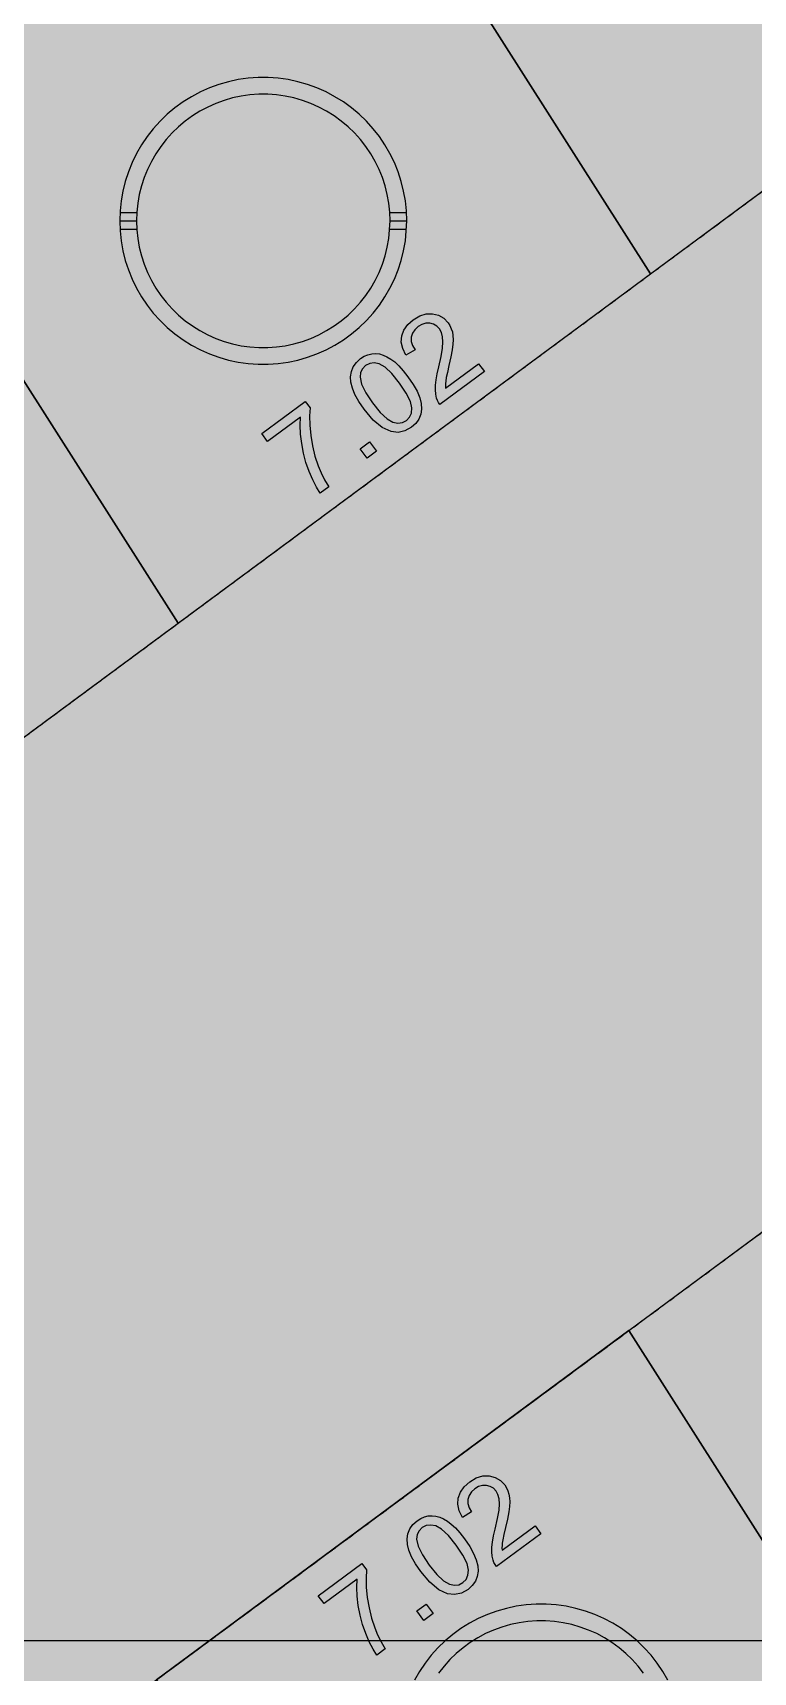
# Model space of a CAD drawing. Extents: x -5280327 to 29700, y -3925683 to 5564800.
# Drawn here: x 19787 to 20124, y 6133 to 6901 of the extents above; entities that cross this region are included whole.
import ezdxf

# ---------------------------------------------------------------- set-up
doc = ezdxf.new("R2010")
doc.units = 0
for name, pattern in [('3', [2.965117, 2.372094, -0.593023]), ('4', [2.97766, 2.382128, -0.595532]), ('6', [2640.874023, 1320.437012, -1320.437012])]:
    doc.linetypes.add(name, pattern=pattern)
doc.layers.get('0').update_dxf_attribs({"linetype": 'CONTINUOUS'})
for name, color, linetype in [('31_PREDIOS_TOTAL', 7, 'CONTINUOUS'), ('CIRCULO', 7, 'CONTINUOUS'), ('LOTES', 7, 'CONTINUOUS'), ('PERIMETRO', 7, 'CONTINUOUS')]:
    doc.layers.add(name, color=color, linetype=linetype)

msp = doc.modelspace()

# ---------------------------------------------------------------- linework, layer by layer
at = {"color": 7, "linetype": '6', "const_width": 10343.08}
msp.add_lwpolyline([(0, 29405.62), (24528.32, 0)], dxfattribs=at)
msp.add_lwpolyline([(0, 29405.62), (24528.32, 0)], dxfattribs=at)
at = {"color": 7}
msp.add_lwpolyline([(19372.52, 7892.44), (20075.83, 6787.92), (20328.35, 6974.7), (19601.06, 8116.87)], dxfattribs=at)
for points in [[(20075.83, 6787.92, 66061.73), (20959.63, 7441.67, 66061.73)], [(17635.32, 4495.49, 66061.73), (18499.52, 3138.29, 66061.73), (20519.62, 4766.99, 66061.73), (21709, 6264.81, 66061.73), (21170.51, 7110.5, 66061.73), (17635.32, 4495.49, 66061.73)]]:
    msp.add_polyline3d(points, dxfattribs=at)
at = {"layer": '31_PREDIOS_TOTAL', "color": 7}
for points in [[(19995.4, 6745.91, 33030.86), (19998.15, 6742.2, 33030.86), (19977.33, 6726.8, 33030.86), (19977.33, 6726.8, 33030.86), (19976.69, 6727.74, 33030.86), (19976.17, 6728.75, 33030.86), (19975.8, 6729.82, 33030.86), (19975.8, 6729.82, 33030.86), (19975.39, 6731.7, 33030.86), (19975.21, 6733.72, 33030.86), (19975.25, 6735.89, 33030.86), (19975.25, 6735.89, 33030.86), (19975.52, 6738.33, 33030.86), (19976.03, 6741.16, 33030.86), (19976.78, 6744.4, 33030.86), (19976.78, 6744.4, 33030.86), (19977.9, 6749.27, 33030.86), (19978.57, 6753.2, 33030.86), (19978.78, 6756.2, 33030.86), (19978.78, 6756.2, 33030.86), (19978.59, 6758.55, 33030.86), (19978.05, 6760.55, 33030.86), (19977.15, 6762.19, 33030.86), (19977.15, 6762.19, 33030.86), (19975.89, 6763.5, 33030.86), (19974.39, 6764.39, 33030.86), (19972.64, 6764.85, 33030.86), (19972.64, 6764.85, 33030.86), (19970.78, 6764.83, 33030.86), (19968.96, 6764.3, 33030.86), (19967.18, 6763.26, 33030.86), (19967.18, 6763.26, 33030.86), (19965.58, 6761.79, 33030.86), (19964.51, 6760.13, 33030.86), (19963.95, 6758.28, 33030.86), (19963.95, 6758.28, 33030.86), (19963.95, 6756.33, 33030.86), (19964.53, 6754.36, 33030.86), (19965.69, 6752.38, 33030.86), (19961.41, 6749.85, 33030.86), (19961.41, 6749.85, 33030.86), (19959.92, 6752.97, 33030.86), (19959.27, 6755.98, 33030.86), (19959.47, 6758.9, 33030.86), (19959.47, 6758.9, 33030.86), (19960.49, 6761.66, 33030.86), (19962.3, 6764.2, 33030.86), (19964.9, 6766.52, 33030.86), (19964.9, 6766.52, 33030.86), (19967.92, 6768.32, 33030.86), (19970.93, 6769.25, 33030.86), (19973.93, 6769.31, 33030.86), (19973.93, 6769.31, 33030.86), (19976.74, 6768.59, 33030.86), (19979.16, 6767.17, 33030.86), (19981.18, 6765.04, 33030.86), (19981.18, 6765.04, 33030.86), (19982.02, 6763.72, 33030.86), (19982.68, 6762.29, 33030.86), (19983.16, 6760.75, 33030.86), (19983.16, 6760.75, 33030.86), (19983.45, 6759.05, 33030.86), (19983.54, 6757.13, 33030.86), (19983.44, 6755.01, 33030.86), (19983.44, 6755.01, 33030.86), (19983.1, 6752.42, 33030.86), (19982.48, 6749.1, 33030.86), (19981.57, 6745.06, 33030.86), (19981.57, 6745.06, 33030.86), (19980.82, 6741.81, 33030.86), (19980.31, 6739.39, 33030.86), (19980.04, 6737.79, 33030.86), (19980.04, 6737.79, 33030.86), (19979.93, 6736.64, 33030.86), (19979.91, 6735.54, 33030.86), (19979.96, 6734.49, 33030.86), (19995.4, 6745.91, 33030.86)], [(19941.88, 6724.6, 33030.86), (19941.88, 6724.6, 33030.86), (19939.43, 6728.17, 33030.86), (19937.6, 6731.45, 33030.86), (19936.38, 6734.44, 33030.86), (19936.38, 6734.44, 33030.86), (19935.72, 6737.19, 33030.86), (19935.56, 6739.79, 33030.86), (19935.91, 6742.22, 33030.86), (19935.91, 6742.22, 33030.86), (19936.79, 6744.46, 33030.86), (19938.24, 6746.48, 33030.86), (19940.24, 6748.28, 33030.86), (19940.24, 6748.28, 33030.86), (19941.95, 6749.37, 33030.86), (19943.68, 6750.12, 33030.86), (19945.45, 6750.55, 33030.86), (19945.45, 6750.55, 33030.86), (19947.22, 6750.66, 33030.86), (19949, 6750.45, 33030.86), (19950.78, 6749.94, 33030.86), (19950.78, 6749.94, 33030.86), (19952.57, 6749.14, 33030.86), (19954.37, 6748.06, 33030.86), (19956.2, 6746.71, 33030.86), (19956.2, 6746.71, 33030.86), (19958.11, 6744.94, 33030.86), (19960.18, 6742.64, 33030.86), (19962.41, 6739.79, 33030.86), (19962.41, 6739.79, 33030.86), (19964.84, 6736.24, 33030.86), (19966.67, 6732.98, 33030.86), (19967.89, 6730, 33030.86), (19967.89, 6730, 33030.86), (19968.56, 6727.25, 33030.86), (19968.72, 6724.66, 33030.86), (19968.38, 6722.22, 33030.86), (19968.38, 6722.22, 33030.86), (19967.5, 6719.97, 33030.86), (19966.05, 6717.94, 33030.86), (19964.03, 6716.13, 33030.86), (19964.03, 6716.13, 33030.86), (19960.94, 6714.41, 33030.86), (19957.75, 6713.73, 33030.86), (19954.46, 6714.1, 33030.86), (19954.46, 6714.1, 33030.86), (19950.39, 6715.99, 33030.86), (19946.19, 6719.49, 33030.86), (19941.88, 6724.6, 33030.86)], [(19945.85, 6727.54, 33030.86), (19949.45, 6723.1, 33030.86), (19952.6, 6720.1, 33030.86), (19955.3, 6718.56, 33030.86), (19955.3, 6718.56, 33030.86), (19957.66, 6718.1, 33030.86), (19959.78, 6718.35, 33030.86), (19961.68, 6719.31, 33030.86), (19961.68, 6719.31, 33030.86), (19963.15, 6720.84, 33030.86), (19964, 6722.8, 33030.86), (19964.25, 6725.2, 33030.86), (19964.25, 6725.2, 33030.86), (19963.56, 6728.23, 33030.86), (19961.63, 6732.12, 33030.86), (19958.44, 6736.85, 33030.86), (19958.44, 6736.85, 33030.86), (19954.83, 6741.3, 33030.86), (19951.68, 6744.3, 33030.86), (19948.98, 6745.84, 33030.86), (19948.98, 6745.84, 33030.86), (19946.62, 6746.29, 33030.86), (19944.48, 6746.03, 33030.86), (19942.57, 6745.05, 33030.86), (19942.57, 6745.05, 33030.86), (19941.1, 6743.57, 33030.86), (19940.24, 6741.77, 33030.86), (19939.98, 6739.65, 33030.86), (19939.98, 6739.65, 33030.86), (19940.69, 6736.37, 33030.86), (19942.65, 6732.33, 33030.86), (19945.85, 6727.54, 33030.86)], [(19896.7, 6709.49, 33030.86), (19893.95, 6713.2, 33030.86), (19914.33, 6728.28, 33030.86), (19916.56, 6725.27, 33030.86), (19916.56, 6725.27, 33030.86), (19916.31, 6721.43, 33030.86), (19916.42, 6717.12, 33030.86), (19916.89, 6712.36, 33030.86), (19916.89, 6712.36, 33030.86), (19917.71, 6707.44, 33030.86), (19918.88, 6702.68, 33030.86), (19920.39, 6698.07, 33030.86), (19920.39, 6698.07, 33030.86), (19921.72, 6694.85, 33030.86), (19923.36, 6691.6, 33030.86), (19925.31, 6688.32, 33030.86), (19921.34, 6685.38, 33030.86), (19921.34, 6685.38, 33030.86), (19919.57, 6688.17, 33030.86), (19917.85, 6691.53, 33030.86), (19916.16, 6695.44, 33030.86), (19916.16, 6695.44, 33030.86), (19914.66, 6699.7, 33030.86), (19913.49, 6704.07, 33030.86), (19912.66, 6708.55, 33030.86), (19912.66, 6708.55, 33030.86), (19912.15, 6712.95, 33030.86), (19911.97, 6717.07, 33030.86), (19912.12, 6720.9, 33030.86), (19896.7, 6709.49, 33030.86)], [(19943.31, 6701.64, 33030.86), (19940.06, 6706.04, 33030.86), (19944.46, 6709.3, 33030.86), (19947.72, 6704.89, 33030.86), (19943.31, 6701.64, 33030.86)], [(20021.86, 6201.91, 33030.86), (20024.61, 6198.19, 33030.86), (20003.8, 6182.8, 33030.86), (20003.8, 6182.8, 33030.86), (20003.15, 6183.74, 33030.86), (20002.64, 6184.74, 33030.86), (20002.26, 6185.81, 33030.86), (20002.26, 6185.81, 33030.86), (20001.86, 6187.69, 33030.86), (20001.67, 6189.72, 33030.86), (20001.71, 6191.89, 33030.86), (20001.71, 6191.89, 33030.86), (20001.98, 6194.32, 33030.86), (20002.49, 6197.16, 33030.86), (20003.24, 6200.39, 33030.86), (20003.24, 6200.39, 33030.86), (20004.36, 6205.26, 33030.86), (20005.03, 6209.2, 33030.86), (20005.25, 6212.2, 33030.86), (20005.25, 6212.2, 33030.86), (20005.06, 6214.55, 33030.86), (20004.51, 6216.54, 33030.86), (20003.61, 6218.18, 33030.86), (20003.61, 6218.18, 33030.86), (20002.35, 6219.5, 33030.86), (20000.85, 6220.38, 33030.86), (19999.1, 6220.84, 33030.86), (19999.1, 6220.84, 33030.86), (19997.25, 6220.83, 33030.86), (19995.43, 6220.3, 33030.86), (19993.65, 6219.25, 33030.86), (19993.65, 6219.25, 33030.86), (19992.05, 6217.78, 33030.86), (19990.97, 6216.12, 33030.86), (19990.42, 6214.27, 33030.86), (19990.42, 6214.27, 33030.86), (19990.42, 6212.32, 33030.86), (19991, 6210.36, 33030.86), (19992.15, 6208.38, 33030.86), (19987.88, 6205.85, 33030.86), (19987.88, 6205.85, 33030.86), (19986.38, 6208.96, 33030.86), (19985.74, 6211.98, 33030.86), (19985.94, 6214.89, 33030.86), (19985.94, 6214.89, 33030.86), (19986.96, 6217.65, 33030.86), (19988.77, 6220.19, 33030.86), (19991.37, 6222.51, 33030.86), (19991.37, 6222.51, 33030.86), (19994.38, 6224.31, 33030.86), (19997.4, 6225.25, 33030.86), (20000.4, 6225.31, 33030.86), (20000.4, 6225.31, 33030.86), (20003.21, 6224.58, 33030.86), (20005.62, 6223.16, 33030.86), (20007.65, 6221.03, 33030.86), (20007.65, 6221.03, 33030.86), (20008.49, 6219.72, 33030.86), (20009.15, 6218.29, 33030.86), (20009.62, 6216.75, 33030.86), (20009.62, 6216.75, 33030.86), (20009.91, 6215.04, 33030.86), (20010, 6213.13, 33030.86), (20009.9, 6211, 33030.86), (20009.9, 6211, 33030.86), (20009.56, 6208.41, 33030.86), (20008.94, 6205.09, 33030.86), (20008.04, 6201.05, 33030.86), (20008.04, 6201.05, 33030.86), (20007.28, 6197.8, 33030.86), (20006.77, 6195.38, 33030.86), (20006.5, 6193.78, 33030.86), (20006.5, 6193.78, 33030.86), (20006.4, 6192.63, 33030.86), (20006.37, 6191.53, 33030.86), (20006.42, 6190.48, 33030.86), (20021.86, 6201.91, 33030.86)], [(19968.34, 6180.59, 33030.86), (19968.34, 6180.59, 33030.86), (19965.9, 6184.17, 33030.86), (19964.06, 6187.45, 33030.86), (19962.84, 6190.43, 33030.86), (19962.84, 6190.43, 33030.86), (19962.18, 6193.19, 33030.86), (19962.03, 6195.78, 33030.86), (19962.37, 6198.21, 33030.86), (19962.37, 6198.21, 33030.86), (19963.26, 6200.45, 33030.86), (19964.7, 6202.47, 33030.86), (19966.71, 6204.28, 33030.86), (19966.71, 6204.28, 33030.86), (19968.41, 6205.36, 33030.86), (19970.15, 6206.12, 33030.86), (19971.91, 6206.54, 33030.86), (19971.91, 6206.54, 33030.86), (19973.69, 6206.65, 33030.86), (19975.47, 6206.45, 33030.86), (19977.24, 6205.94, 33030.86), (19977.24, 6205.94, 33030.86), (19979.03, 6205.13, 33030.86), (19980.84, 6204.05, 33030.86), (19982.66, 6202.7, 33030.86), (19982.66, 6202.7, 33030.86), (19984.58, 6200.94, 33030.86), (19986.65, 6198.63, 33030.86), (19988.88, 6195.78, 33030.86), (19988.88, 6195.78, 33030.86), (19991.31, 6192.23, 33030.86), (19993.13, 6188.97, 33030.86), (19994.36, 6185.99, 33030.86), (19994.36, 6185.99, 33030.86), (19995.02, 6183.24, 33030.86), (19995.19, 6180.65, 33030.86), (19994.84, 6178.21, 33030.86), (19994.84, 6178.21, 33030.86), (19993.96, 6175.97, 33030.86), (19992.51, 6173.94, 33030.86), (19990.49, 6172.12, 33030.86), (19990.49, 6172.12, 33030.86), (19987.41, 6170.4, 33030.86), (19984.22, 6169.73, 33030.86), (19980.93, 6170.1, 33030.86), (19980.93, 6170.1, 33030.86), (19976.85, 6171.99, 33030.86), (19972.66, 6175.48, 33030.86), (19968.34, 6180.59, 33030.86)], [(19972.32, 6183.53, 33030.86), (19975.92, 6179.09, 33030.86), (19979.07, 6176.1, 33030.86), (19981.77, 6174.56, 33030.86), (19981.77, 6174.56, 33030.86), (19984.12, 6174.09, 33030.86), (19986.25, 6174.34, 33030.86), (19988.14, 6175.3, 33030.86), (19988.14, 6175.3, 33030.86), (19989.61, 6176.83, 33030.86), (19990.47, 6178.79, 33030.86), (19990.71, 6181.19, 33030.86), (19990.71, 6181.19, 33030.86), (19990.03, 6184.23, 33030.86), (19988.09, 6188.11, 33030.86), (19984.9, 6192.84, 33030.86), (19984.9, 6192.84, 33030.86), (19981.3, 6197.3, 33030.86), (19978.14, 6200.29, 33030.86), (19975.45, 6201.83, 33030.86), (19975.45, 6201.83, 33030.86), (19973.09, 6202.28, 33030.86), (19970.95, 6202.02, 33030.86), (19969.03, 6201.04, 33030.86), (19969.03, 6201.04, 33030.86), (19967.56, 6199.57, 33030.86), (19966.7, 6197.77, 33030.86), (19966.45, 6195.64, 33030.86), (19966.45, 6195.64, 33030.86), (19967.16, 6192.36, 33030.86), (19969.12, 6188.32, 33030.86), (19972.32, 6183.53, 33030.86)], [(19923.16, 6165.48, 33030.86), (19920.41, 6169.2, 33030.86), (19940.8, 6184.28, 33030.86), (19943.02, 6181.27, 33030.86), (19943.02, 6181.27, 33030.86), (19942.77, 6177.42, 33030.86), (19942.88, 6173.12, 33030.86), (19943.35, 6168.35, 33030.86), (19943.35, 6168.35, 33030.86), (19944.17, 6163.44, 33030.86), (19945.34, 6158.68, 33030.86), (19946.86, 6154.07, 33030.86), (19946.86, 6154.07, 33030.86), (19948.19, 6150.85, 33030.86), (19949.83, 6147.6, 33030.86), (19951.78, 6144.32, 33030.86), (19947.81, 6141.38, 33030.86), (19947.81, 6141.38, 33030.86), (19946.04, 6144.17, 33030.86), (19944.31, 6147.52, 33030.86), (19942.63, 6151.43, 33030.86), (19942.63, 6151.43, 33030.86), (19941.13, 6155.69, 33030.86), (19939.96, 6160.06, 33030.86), (19939.12, 6164.55, 33030.86), (19939.12, 6164.55, 33030.86), (19938.62, 6168.95, 33030.86), (19938.44, 6173.06, 33030.86), (19938.58, 6176.89, 33030.86), (19923.16, 6165.48, 33030.86)], [(19969.78, 6157.63, 33030.86), (19966.52, 6162.03, 33030.86), (19970.92, 6165.29, 33030.86), (19974.18, 6160.89, 33030.86), (19969.78, 6157.63, 33030.86)]]:
    msp.add_polyline3d(points, dxfattribs=at)
at = {"layer": '@NUMEROS DE LOTES', "color": 7, "const_width": 9.98}
for points in [[(19880.28, 6842.22), (19880.28, 6786.45), (19864.87, 6786.45), (19864.87, 6822.99), (19864.87, 6822.99), (19862.4, 6821.22), (19859.99, 6819.68), (19857.63, 6818.39), (19857.63, 6818.39), (19855.1, 6817.24), (19852.18, 6816.11), (19848.86, 6815.03), (19848.86, 6827.52), (19848.86, 6827.52), (19853.66, 6829.3), (19857.69, 6831.31), (19860.94, 6833.54), (19860.94, 6833.54), (19863.6, 6836.07), (19865.84, 6838.96), (19867.67, 6842.22), (19880.28, 6842.22)], [(19941.43, 6786.45), (19895.72, 6786.45), (19895.72, 6786.45), (19896.6, 6790.87), (19898.19, 6795.12), (19900.49, 6799.19), (19900.49, 6799.19), (19903.92, 6803.4), (19908.9, 6808.1), (19915.43, 6813.27), (19915.43, 6813.27), (19919.36, 6816.32), (19922.22, 6818.84), (19924, 6820.82), (19924, 6820.82), (19925.04, 6822.51), (19925.66, 6824.15), (19925.87, 6825.72), (19925.87, 6825.72), (19925.66, 6827.31), (19925.05, 6828.74), (19924.02, 6830), (19924.02, 6830), (19922.68, 6830.99), (19921.13, 6831.58), (19919.36, 6831.78), (19919.36, 6831.78), (19917.54, 6831.58), (19915.95, 6830.97), (19914.59, 6829.95), (19914.59, 6829.95), (19913.49, 6828.42), (19912.66, 6826.26), (19912.11, 6823.48), (19896.85, 6824.71), (19896.85, 6824.71), (19897.61, 6828.69), (19898.71, 6832.03), (19900.14, 6834.75), (19900.14, 6834.75), (19901.95, 6836.97), (19904.2, 6838.82), (19906.89, 6840.29), (19906.89, 6840.29), (19910.17, 6841.36), (19914.19, 6842), (19918.95, 6842.22), (19918.95, 6842.22), (19923.91, 6842.01), (19928.08, 6841.4), (19931.46, 6840.38), (19931.46, 6840.38), (19934.23, 6838.94), (19936.57, 6837.07), (19938.49, 6834.75), (19938.49, 6834.75), (19939.92, 6832.12), (19940.77, 6829.29), (19941.06, 6826.25), (19941.06, 6826.25), (19940.73, 6822.95), (19939.75, 6819.76), (19938.12, 6816.67), (19938.12, 6816.67), (19935.63, 6813.53), (19932.07, 6810.19), (19927.44, 6806.65), (19927.44, 6806.65), (19924.71, 6804.74), (19922.66, 6803.26), (19921.29, 6802.2), (19921.29, 6802.2), (19920.19, 6801.26), (19918.98, 6800.15), (19917.64, 6798.87), (19941.43, 6798.87), (19941.43, 6786.45)]]:
    msp.add_lwpolyline(points, dxfattribs=at)
at = {"layer": 'CIRCULO', "color": 7}
for points in [[(19961.82, 6812.76), (19961.66, 6817.44), (19961.17, 6822.1), (19960.36, 6826.72), (19959.22, 6831.27), (19957.77, 6835.72), (19956.02, 6840.07), (19953.96, 6844.28), (19951.62, 6848.34), (19949, 6852.22), (19946.11, 6855.92), (19942.98, 6859.4), (19939.61, 6862.65), (19936.02, 6865.67), (19932.23, 6868.42), (19928.25, 6870.9), (19924.11, 6873.1), (19919.83, 6875.01), (19915.43, 6876.61), (19910.92, 6877.91), (19906.34, 6878.88), (19901.7, 6879.53), (19897.03, 6879.86), (19892.34, 6879.86), (19887.66, 6879.53), (19883.02, 6878.88), (19878.44, 6877.91), (19873.94, 6876.61), (19869.53, 6875.01), (19865.25, 6873.1), (19861.11, 6870.9), (19857.14, 6868.42), (19853.35, 6865.67), (19849.76, 6862.65), (19846.39, 6859.4), (19843.25, 6855.92), (19840.37, 6852.22), (19837.74, 6848.34), (19835.4, 6844.28), (19833.35, 6840.07), (19831.59, 6835.72), (19830.14, 6831.27), (19829.01, 6826.72), (19828.2, 6822.1), (19827.71, 6817.44), (19827.54, 6812.76), (19827.71, 6808.08), (19828.2, 6803.42), (19829.01, 6798.8), (19830.14, 6794.25), (19831.59, 6789.8), (19833.35, 6785.45), (19835.4, 6781.24), (19837.74, 6777.18), (19840.37, 6773.3), (19843.25, 6769.6), (19846.39, 6766.12), (19849.76, 6762.87), (19853.35, 6759.85), (19857.14, 6757.1), (19861.11, 6754.62), (19865.25, 6752.42), (19869.53, 6750.51), (19873.94, 6748.91), (19878.44, 6747.61), (19883.02, 6746.64), (19887.66, 6745.99), (19892.34, 6745.66), (19897.03, 6745.66), (19901.7, 6745.99), (19906.34, 6746.64), (19910.92, 6747.61), (19915.43, 6748.91), (19919.83, 6750.51), (19924.11, 6752.42), (19928.25, 6754.62), (19932.23, 6757.1), (19936.02, 6759.85), (19939.61, 6762.87), (19942.98, 6766.12), (19946.11, 6769.6), (19949, 6773.3), (19951.62, 6777.18), (19953.96, 6781.24), (19956.02, 6785.45), (19957.77, 6789.8), (19959.22, 6794.25), (19960.36, 6798.8), (19961.17, 6803.42), (19961.82, 6812.76)], [(19953.99, 6812.76), (19953.84, 6816.9), (19953.41, 6821.01), (19952.69, 6825.09), (19951.69, 6829.11), (19950.41, 6833.04), (19948.86, 6836.88), (19947.05, 6840.6), (19944.98, 6844.19), (19942.66, 6847.62), (19940.11, 6850.88), (19937.34, 6853.96), (19934.37, 6856.83), (19931.2, 6859.49), (19927.85, 6861.93), (19924.34, 6864.12), (19920.68, 6866.06), (19916.9, 6867.75), (19913.01, 6869.16), (19909.03, 6870.31), (19904.98, 6871.17), (19900.88, 6871.74), (19896.75, 6872.03), (19892.61, 6872.03), (19888.48, 6871.74), (19884.38, 6871.17), (19880.33, 6870.31), (19876.36, 6869.16), (19872.47, 6867.75), (19868.68, 6866.06), (19865.03, 6864.12), (19861.52, 6861.93), (19858.17, 6859.49), (19855, 6856.83), (19852.02, 6853.96), (19849.25, 6850.88), (19846.7, 6847.62), (19844.39, 6844.19), (19842.32, 6840.6), (19840.5, 6836.88), (19838.95, 6833.04), (19837.67, 6829.11), (19836.67, 6825.09), (19835.95, 6821.01), (19835.52, 6816.9), (19835.38, 6812.76), (19835.52, 6808.62), (19835.95, 6804.51), (19836.67, 6800.43), (19837.67, 6796.41), (19838.95, 6792.48), (19840.5, 6788.64), (19842.32, 6784.92), (19844.39, 6781.33), (19846.7, 6777.9), (19849.25, 6774.64), (19852.02, 6771.56), (19855, 6768.69), (19858.17, 6766.03), (19861.52, 6763.59), (19865.03, 6761.4), (19868.68, 6759.46), (19872.47, 6757.77), (19876.36, 6756.36), (19880.33, 6755.21), (19884.38, 6754.35), (19888.48, 6753.78), (19892.61, 6753.49), (19896.75, 6753.49), (19900.88, 6753.78), (19904.98, 6754.35), (19909.03, 6755.21), (19913.01, 6756.36), (19916.9, 6757.77), (19920.68, 6759.46), (19924.34, 6761.4), (19927.85, 6763.59), (19931.2, 6766.03), (19934.37, 6768.69), (19937.34, 6771.56), (19940.11, 6774.64), (19942.66, 6777.9), (19944.98, 6781.33), (19947.05, 6784.92), (19948.86, 6788.64), (19950.41, 6792.48), (19951.69, 6796.41), (19952.69, 6800.43), (19953.41, 6804.51), (19953.99, 6812.76)], [(19827.66, 6816.68), (19835.51, 6816.68)], [(19953.86, 6816.68), (19961.71, 6816.68)], [(19827.54, 6812.76), (19835.38, 6812.76)], [(19827.66, 6808.84), (19835.51, 6808.84)], [(19953.86, 6808.84), (19961.71, 6808.84)], [(19953.99, 6812.76), (19961.82, 6812.76)]]:
    msp.add_lwpolyline(points, dxfattribs=at)
for points in [[(20083.97, 6129.64, 33030.86), (20081.63, 6133.7, 33030.86), (20079.01, 6137.59, 33030.86), (20076.12, 6141.28, 33030.86), (20072.99, 6144.76, 33030.86), (20069.62, 6148.02, 33030.86), (20066.03, 6151.03, 33030.86), (20062.24, 6153.79, 33030.86), (20058.26, 6156.27, 33030.86), (20054.12, 6158.47, 33030.86), (20049.84, 6160.38, 33030.86), (20045.44, 6161.98, 33030.86), (20040.93, 6163.27, 33030.86), (20036.35, 6164.24, 33030.86), (20031.71, 6164.9, 33030.86), (20027.03, 6165.22, 33030.86), (20022.35, 6165.22, 33030.86), (20017.67, 6164.9, 33030.86), (20013.03, 6164.24, 33030.86), (20008.45, 6163.27, 33030.86), (20003.94, 6161.98, 33030.86), (19999.54, 6160.38, 33030.86), (19995.26, 6158.47, 33030.86), (19991.12, 6156.27, 33030.86), (19987.15, 6153.79, 33030.86), (19983.36, 6151.03, 33030.86), (19979.77, 6148.02, 33030.86), (19976.4, 6144.76, 33030.86), (19973.26, 6141.28, 33030.86), (19970.37, 6137.59, 33030.86), (19967.75, 6133.7, 33030.86), (19965.41, 6129.64, 33030.86)], [(20072.67, 6132.98, 33030.86), (20070.12, 6136.25, 33030.86), (20067.35, 6139.32, 33030.86), (20064.38, 6142.2, 33030.86), (20061.2, 6144.86, 33030.86), (20057.86, 6147.29, 33030.86), (20054.35, 6149.49, 33030.86), (20050.69, 6151.43, 33030.86), (20046.91, 6153.11, 33030.86), (20043.02, 6154.53, 33030.86), (20039.04, 6155.67, 33030.86), (20034.99, 6156.53, 33030.86), (20030.89, 6157.11, 33030.86), (20026.76, 6157.39, 33030.86), (20022.62, 6157.39, 33030.86), (20018.49, 6157.11, 33030.86), (20014.39, 6156.53, 33030.86), (20010.34, 6155.67, 33030.86), (20006.36, 6154.53, 33030.86), (20002.48, 6153.11, 33030.86), (19998.69, 6151.43, 33030.86), (19995.04, 6149.49, 33030.86), (19991.53, 6147.29, 33030.86), (19988.18, 6144.86, 33030.86), (19985.01, 6142.2, 33030.86), (19982.03, 6139.32, 33030.86), (19979.26, 6136.25, 33030.86), (19976.71, 6132.98, 33030.86)]]:
    msp.add_polyline3d(points, dxfattribs=at)
at = {"layer": 'Cuadricula Coordenadas', "color": 7}
msp.add_lwpolyline([(15472.17, 6148.24), (24151.22, 6148.24)], dxfattribs=at)
at = {"layer": 'LOTES', "color": 7}
for points in [[(19601.06, 8116.87), (19372.52, 7892.44), (20075.83, 6787.92), (20328.35, 6974.7), (19601.06, 8116.87)], [(19372.52, 7892.44), (19214.27, 7737.02), (19172.21, 7696.59), (19854.88, 6624.48), (20075.83, 6787.92), (19372.52, 7892.44)], [(19172.21, 7696.59), (18970.6, 7502.79), (19633.94, 6461.04), (19854.88, 6624.48), (19172.21, 7696.59)]]:
    msp.add_lwpolyline(points, dxfattribs=at)
for points in [[(19172.21, 7696.59, 33030.86), (19854.88, 6624.48, 33030.86), (20075.83, 6787.92, 33030.86), (19372.52, 7892.44, 33030.86)], [(19372.52, 7892.44, 66061.73), (20075.83, 6787.92, 66061.73)], [(18970.6, 7502.79, 33030.86), (19633.94, 6461.04, 33030.86), (19854.88, 6624.48, 33030.86), (19172.21, 7696.59, 33030.86)], [(19172.21, 7696.59, 66061.73), (19854.88, 6624.48, 66061.73)], [(20065.76, 6293.31, 66061.73), (20286.71, 6456.75, 66061.73), (20728.18, 5763.43, 66061.73), (20506.38, 5601.34, 66061.73), (20065.76, 6293.31, 66061.73)], [(20065.76, 6293.31, 33030.86), (19844.81, 6129.87, 33030.86), (20284.57, 5439.24, 33030.86), (20506.38, 5601.34, 33030.86), (20065.76, 6293.31, 33030.86)], [(20065.76, 6293.31, 66061.73), (20506.38, 5601.34, 66061.73)]]:
    msp.add_polyline3d(points, dxfattribs=at)
at = {"layer": 'PERIMETRO', "color": 7, "linetype": '4'}
msp.add_polyline3d([(15727.94, 3571.73, 66160.85), (20959.63, 7441.67, 66160.85)], dxfattribs=at)
at = {"layer": 'PERIMETRO', "color": 7, "linetype": '3'}
msp.add_polyline3d([(15960.85, 3256.86, 66160.85), (21170.51, 7110.5, 66160.85)], dxfattribs=at)

doc.saveas('drawing.dxf')
